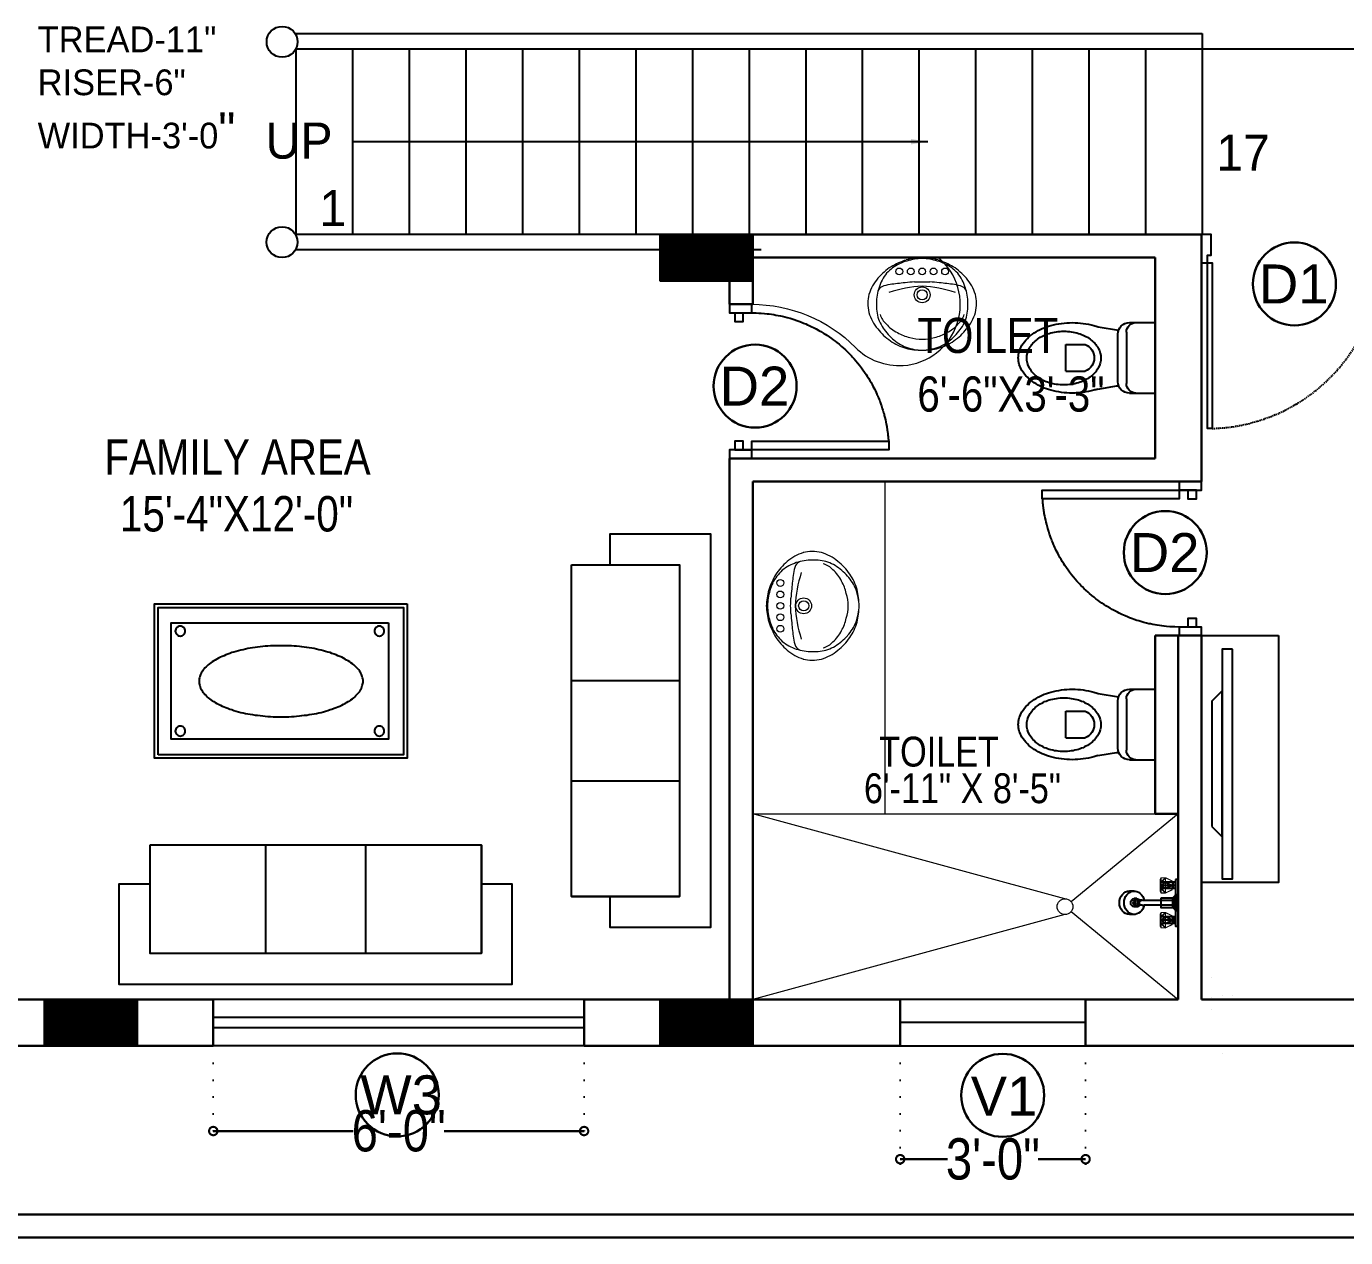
# Model space of a CAD drawing. Extents: x 187966 to 202201, y 659574 to 1343694.
# Drawn here: x 192505.3 to 192761.5, y 664930 to 665165.1 of the extents above; entities that cross this region are included whole.
import ezdxf
from ezdxf.lldxf.tags import DXFTag

# ---------------------------------------------------------------- set-up
doc = ezdxf.new("R2010")
doc.units = 0
doc.header["$MEASUREMENT"] = 0
doc.header["$PDMODE"] = 32
doc.linetypes.add('DOT2', pattern=[3.175, 0, -3.175])
for name, color, linetype in [('A-Door', 144, 'Continuous'), ('cup', 126, 'Continuous'), ('ELE', 7, 'Continuous'), ('FUR', 250, 'Continuous'), ('FURN', 250, 'Continuous'), ('FURNITURE', 250, 'Continuous')]:
    doc.layers.add(name, color=color, linetype=linetype)
for name, color, linetype, lineweight in [('A-Wall', 7, 'Continuous', 30), ('HATCH', 8, 'Continuous', 20), ('P-SANIT', 53, 'Continuous', 9), ('sill', 32, 'Continuous', 25), ('Text', 55, 'Continuous', 25), ('TILE', 252, 'Continuous', 0), ('WINDOW', 147, 'Continuous', 25)]:
    doc.layers.add(name, color=color, linetype=linetype, lineweight=lineweight)
doc.styles.add('AA_03.50', font='ARIALN.TTF', dxfattribs={"height": 8})
doc.styles.add('jag', font='arial.ttf')
doc.styles.get("Standard").update_dxf_attribs({"font": 'stylu.ttf', "height": 7})
tags = doc.linetypes.add('DASHED', pattern=[0.75, 0.5, -0.25]).pattern_tags.tags
tags[6:7] = [DXFTag(74, 4), DXFTag(75, 0), DXFTag(340, '0'), DXFTag(46, 1.0), DXFTag(50, 0.0), DXFTag(44, 0.0), DXFTag(45, 0.0)]
tags[4:5] = [DXFTag(74, 4), DXFTag(75, 0), DXFTag(340, '0'), DXFTag(46, 1.0), DXFTag(50, 0.0), DXFTag(44, 0.0), DXFTag(45, 0.0)]
doc.dimstyles.new('AA_03.50', dxfattribs={"dimtxt": 9, "dimasz": 3.25, "dimexe": 1.75, "dimexo": 3.375, "dimgap": 0.09, "dimtad": 0, "dimdec": 0, "dimzin": 3, "dimdsep": 46, "dimlunit": 4, "dimtxsty": 'AA_03.50', "dimblk": 'DOTSMALL', "dimcen": 0.09, "dimclre": 7, "dimadec": 0, "dimazin": 0, "dimtfac": 1, "dimtdec": 0, "dimtofl": 0, "dimtmove": 0, "dimatfit": 3, "dimfxl": 1, "dimtolj": 1, "dimtzin": 0, "dimlwd": -1, "dimarcsym": 0})

# ---------------------------------------------------------------- blocks, each defined once
blk = doc.blocks.new('3str')
at = {"layer": 'FUR'}
for points in [[(165747.79, 672804), (165747.79, 672810), (165728.35, 672810), (165728.35, 672733.6), (165747.79, 672733.6), (165747.79, 672739.6)], [(165755.31, 672804), (165734.35, 672804), (165734.35, 672739.6), (165755.31, 672739.6), (165755.31, 672804)], [(165755.31, 672781.52), (165734.35, 672781.52)], [(165755.31, 672762.08), (165734.35, 672762.08)], [(165755.31, 672739.6), (165734.35, 672739.6)]]:
    blk.add_lwpolyline(points, dxfattribs=at)
blk = doc.blocks.new('s')
for p, q in [((59167.8, 41466.4), (59167.8, 41456.4)), ((59235.8, 41456.4), (59167.8, 41456.4)), ((59167.8, 41456.4), (59184.8, 41441.4)), ((59235.8, 41456.4), (59218.8, 41441.4)), ((59235.8, 41466.4), (59235.8, 41456.4)), ((59218.8, 41441.4), (59184.8, 41441.4)), ((59191.8, 41441.4), (59191.8, 41320.6)), ((59211.8, 41441.4), (59211.8, 41320.6)), ((59184.3, 41288.4), (59184.3, 41277.4)), ((59190.8, 41309.8), (59190.8, 41301)), ((59212.8, 41309.8), (59212.8, 41301)), ((59219.3, 41288.4), (59219.3, 41277.4)), ((59151.8, 41277.4), (59151.8, 41257.2)), ((59251.8, 41277.4), (59251.8, 41257.2))]:
    blk.add_line(p, q)
for centre, start, end in [((59141.8, 41320.6), 349.3898, 0), ((59261.8, 41320.6), 180, 190.6102)]:
    blk.add_arc(centre, 50, start, end)
for centre, major_axis, ratio, start_param, end_param in [((59201.8, 41277.4), (50, 0), 0.866025, 1.772154, 7.652624), ((59201.8, 41288.4), (17.5, 0), 0.866025, 2.351309, 7.073469), ((59201.8, 41293.4), (14, 0), 0.866025, 2.474568, 6.95021), ((59201.8, 41309.8), (11, 0), 0.875834, 2.978972, 6.445806), ((59201.8, 41301), (11, 0), 0.875834, 3.141593, 6.283185), ((59201.8, 41257.2), (50, 0), 0.866025, 3.141593, 6.283185), ((59201.8, 41277.4), (17.5, 0), 0.866025, 3.141593, 6.283185)]:
    blk.add_ellipse(centre, major_axis=major_axis, ratio=ratio, start_param=start_param, end_param=end_param)
blk = doc.blocks.new('SHOWER MIXER-P')
for p, q in [((-15, -17), (-15, -12)), ((15, -17), (15, -12))]:
    blk.add_line(p, q)
for points in [[(-100, -12), (100, -12), (100, 0), (-100, 0)], [(-20, -75), (20, -75), (20, -17), (-20, -17)]]:
    blk.add_lwpolyline(points, close=True)
blk = doc.blocks.new('EREWRRWE')
at = {"layer": 'FURNITURE'}
for p, q in [((158119.89, 672801.88), (158119.89, 672799.09)), ((158121.15, 672801.46), (158119.89, 672801.46)), ((158119.89, 672799.93), (158120.52, 672801.24)), ((158120.52, 672801.88), (158120.52, 672799.09)), ((158120.52, 672801.24), (158121.15, 672799.93)), ((158121.15, 672801.88), (158121.15, 672799.09)), ((158126.65, 672801.88), (158126.65, 672799.09)), ((158126.65, 672801.46), (158127.91, 672801.46)), ((158127.28, 672801.24), (158126.65, 672799.93)), ((158127.28, 672801.88), (158127.28, 672799.09)), ((158127.91, 672799.93), (158127.28, 672801.24)), ((158127.91, 672801.88), (158127.91, 672799.09)), ((158119.89, 672799.09), (158119.04, 672799.93)), ((158120.52, 672799.09), (158119.89, 672799.93)), ((158121.15, 672799.93), (158120.52, 672799.09)), ((158121.15, 672799.09), (158122, 672799.93)), ((158126.65, 672799.09), (158125.8, 672799.93)), ((158126.65, 672799.93), (158127.28, 672799.09)), ((158127.28, 672799.09), (158127.91, 672799.93)), ((158127.91, 672799.09), (158128.76, 672799.93))]:
    blk.add_line(p, q, dxfattribs=at)
at = {"layer": 'FURNITURE', "const_width": 0.215}
for points in [[(158119.04, 672799.09), (158119.41, 672798.88), (158121.63, 672798.88), (158122, 672799.09), (158122, 672799.93), (158121.37, 672801.24), (158119.67, 672801.24), (158119.04, 672799.93)], [(158128.76, 672799.09), (158128.39, 672798.88), (158126.17, 672798.88), (158125.8, 672799.09), (158125.8, 672799.93), (158126.43, 672801.24), (158128.13, 672801.24), (158128.76, 672799.93)]]:
    blk.add_lwpolyline(points, close=True, dxfattribs=at)
for points in [[(158122, 672799.93), (158119.04, 672799.93)], [(158122, 672799.09), (158119.04, 672799.09)], [(158125.8, 672799.93), (158128.76, 672799.93)], [(158125.8, 672799.09), (158128.76, 672799.09)]]:
    blk.add_lwpolyline(points, dxfattribs=at)
at = {"layer": 'FURNITURE', "xscale": 0.0452994030559635, "yscale": 0.0452994030559635, "zscale": 0.0452994030559635}
blk.add_blockref('SHOWER MIXER-P', (158123.9, 672802.42), dxfattribs=at)
at = {"layer": 'FURNITURE', "extrusion": (0, 0, -1), "xscale": 0.0452994030559635, "yscale": 0.0452994030559635, "zscale": -0.0452994030559635}
blk.add_blockref('s', (-160805.7, 670924.02), dxfattribs=at)
blk = doc.blocks.new('_DotSmall')
at = {"color": 0, "linetype": 'ByBlock', "const_width": 0.5}
blk.add_lwpolyline([(-0.0625, 0, 1), (0.0625, 0, 1)], format="xyb", close=True, dxfattribs=at)
blk = doc.blocks.new('qwewerer')
at = {"layer": 'ELE', "color": 30}
for p, q in [((5777.8647, -153.8252), (5777.8647, -153.9319)), ((5778.0138, -153.8252), (5778.0138, -153.9319)), ((5778.0724, -154.1163), (5777.8062, -154.1163)), ((5777.7423, -154.1802), (5777.7423, -154.3243)), ((5777.7955, -154.1632), (5778.083, -154.1632)), ((5778.1363, -154.1802), (5778.1363, -154.3243)), ((5778.1363, -154.3243), (5777.7423, -154.3243))]:
    blk.add_line(p, q, dxfattribs=at)
for points in [[(5777.9393, -153.5586, 0.142494), (5777.8688, -153.5791, 0.10717), (5777.8, -153.6472, 0.078641), (5777.7582, -153.7405, 0.066012), (5777.7423, -153.8609, 0.066012), (5777.7582, -153.9814, 0.019964), (5777.766, -154.0063, 0.10717)], [(5778.1136, -154.0031, 0.017373), (5778.1203, -153.9814, 0.066012), (5778.1363, -153.8609, 0.066012), (5778.1203, -153.7405, 0.078641), (5778.0786, -153.6472, 0.10717), (5778.0098, -153.5791, 0.142494), (5777.9393, -153.5586, 0.142494)]]:
    blk.add_lwpolyline(points, format="xyb", dxfattribs=at)
blk.add_lwpolyline([(5777.9404, -153.6057, 0.130744), (5777.8857, -153.6203, 0.106529), (5777.8342, -153.6665, 0.083979), (5777.8023, -153.7312, 0.07291), (5777.7903, -153.8133, 0.07291), (5777.8023, -153.8954, 0.083979), (5777.8342, -153.9601, 0.106529), (5777.8857, -154.0063, 0.130744), (5777.9404, -154.0209, 0.130744), (5777.9952, -154.0063, 0.106529), (5778.0466, -153.9601, 0.083979), (5778.0785, -153.8954, 0.07291), (5778.0906, -153.8133, 0.07291), (5778.0785, -153.7312, 0.083979), (5778.0466, -153.6665, 0.106529), (5777.9952, -153.6203, 0.130744)], format="xyb", close=True, dxfattribs=at)
for points in [[(5778.0138, -153.8252), (5777.8647, -153.8252)], [(5777.766, -154.0063), (5777.7846, -154.1201)], [(5778.1136, -154.0031), (5778.0941, -154.1201)]]:
    blk.add_lwpolyline(points, dxfattribs=at)
for centre, radius, start, end in [((5777.9393, -153.9044), 0.0794, 200.22558, 339.77442), ((5777.8062, -154.1802), 0.0639, 90, 180), ((5778.0724, -154.1802), 0.0639, 0, 90), ((5777.7955, -154.2165), 0.0532, 90, 180), ((5778.083, -154.2165), 0.0532, 0, 90)]:
    blk.add_arc(centre, radius, start, end, dxfattribs=at)
at = {"layer": 'TILE', "linetype": 'Continuous', "lineweight": 5}
for p, q in [((5777.8787, -153.9551), (5777.8787, -153.9559)), ((5778.0984, -154.0945), (5778.0984, -154.1148))]:
    blk.add_line(p, q, dxfattribs=at)
blk = doc.blocks.new('eeee')
at = {"layer": 'A-Door'}
for points in [[(165919.2, 672860.67), (165924.71, 672860.67), (165924.71, 672859.48), (165923.23, 672859.48), (165923.23, 672858.78), (165919.2, 672858.78), (165919.2, 672860.67)], [(165924.71, 672859.48), (165924.71, 672858.61), (165956.88, 672858.61), (165956.88, 672859.48), (165924.71, 672859.48)], [(165956.76, 672856.72), (165956.76, 672856.68), (165956.72, 672856.48)], [(165956.8, 672857.09), (165956.76, 672856.85)], [(165956.8, 672857.83), (165956.8, 672857.59)], [(165956.8, 672857.46), (165956.8, 672857.22)], [(165956.88, 672858.61), (165956.84, 672858.33)], [(165956.84, 672858.2), (165956.84, 672858)], [(165956.43, 672854.13), (165956.39, 672853.89)], [(165956.51, 672854.5), (165956.47, 672854.26)], [(165956.55, 672854.87), (165956.55, 672854.79), (165956.51, 672854.63)], [(165956.64, 672855.61), (165956.6, 672855.37)], [(165956.6, 672855.24), (165956.6, 672855)], [(165956.68, 672855.98), (165956.68, 672855.74)], [(165956.72, 672856.35), (165956.72, 672856.11)], [(165955.94, 672851.55), (165955.86, 672851.3)], [(165956.02, 672851.91), (165955.98, 672851.67)], [(165956.06, 672852.28), (165956.02, 672852.04)], [(165956.18, 672852.65), (165956.1, 672852.41)], [(165956.27, 672853.02), (165956.23, 672852.86), (165956.18, 672852.78)], [(165956.31, 672853.39), (165956.27, 672853.15)], [(165956.39, 672853.76), (165956.35, 672853.52)], [(165955.24, 672849.04), (165955.12, 672848.83)], [(165955.32, 672849.41), (165955.24, 672849.16), (165955.24, 672849.12)], [(165955.44, 672849.78), (165955.36, 672849.53)], [(165955.53, 672850.11), (165955.44, 672849.86)], [(165955.65, 672850.48), (165955.57, 672850.23)], [(165955.77, 672850.81), (165955.65, 672850.6)], [(165955.86, 672851.18), (165955.77, 672851.01), (165955.77, 672850.93)], [(165954.29, 672846.61), (165954.17, 672846.37)], [(165954.46, 672846.9), (165954.34, 672846.7)], [(165954.58, 672847.27), (165954.5, 672847.02)], [(165954.71, 672847.64), (165954.62, 672847.39)], [(165954.83, 672847.97), (165954.75, 672847.76)], [(165954.95, 672848.34), (165954.87, 672848.09)], [(165955.08, 672848.71), (165955.03, 672848.46)], [(165953.02, 672843.86), (165953.02, 672843.86), (165952.9, 672843.65)], [(165953.23, 672844.19), (165953.1, 672843.98)], [(165953.35, 672844.52), (165953.23, 672844.31)], [(165953.55, 672844.89), (165953.43, 672844.64)], [(165953.68, 672845.22), (165953.6, 672845.01)], [(165953.84, 672845.55), (165953.76, 672845.34)], [(165954.01, 672845.87), (165953.92, 672845.63)], [(165954.17, 672846.24), (165954.05, 672846)], [(165951.54, 672841.27), (165951.38, 672841.07)], [(165951.75, 672841.6), (165951.58, 672841.39)], [(165951.91, 672841.93), (165951.79, 672841.72)], [(165952.12, 672842.26), (165952.08, 672842.18), (165951.99, 672842.01)], [(165952.28, 672842.59), (165952.16, 672842.34)], [(165952.49, 672842.91), (165952.36, 672842.67)], [(165952.69, 672843.2), (165952.57, 672843)], [(165952.86, 672843.53), (165952.73, 672843.33)], [(165949.77, 672838.85), (165949.61, 672838.64)], [(165950.02, 672839.13), (165949.94, 672838.97), (165949.86, 672838.93)], [(165950.27, 672839.42), (165950.1, 672839.22)], [(165950.47, 672839.71), (165950.31, 672839.5)], [(165950.68, 672840.04), (165950.55, 672839.83)], [(165950.88, 672840.37), (165950.76, 672840.16)], [(165951.09, 672840.65), (165951.05, 672840.53), (165950.97, 672840.45)], [(165951.34, 672840.98), (165951.17, 672840.78)], [(165947.6, 672836.3), (165947.39, 672836.09)], [(165947.84, 672836.55), (165947.68, 672836.38)], [(165948.09, 672836.83), (165947.92, 672836.67)], [(165948.38, 672837.12), (165948.17, 672836.91)], [(165948.58, 672837.41), (165948.46, 672837.2)], [(165948.83, 672837.7), (165948.66, 672837.49)], [(165949.08, 672837.94), (165948.91, 672837.78)], [(165949.32, 672838.23), (165949.16, 672838.07)], [(165949.53, 672838.56), (165949.4, 672838.35)], [(165944.88, 672833.71), (165944.68, 672833.55)], [(165945.13, 672833.96), (165944.97, 672833.79)], [(165945.42, 672834.24), (165945.25, 672834.04)], [(165945.71, 672834.45), (165945.5, 672834.28)], [(165945.99, 672834.7), (165945.83, 672834.53)], [(165946.24, 672834.98), (165946.08, 672834.78)], [(165946.53, 672835.23), (165946.36, 672835.07)], [(165946.77, 672835.52), (165946.61, 672835.31)], [(165947.06, 672835.72), (165946.9, 672835.6)], [(165947.31, 672836.01), (165947.14, 672835.81)], [(165941.23, 672831.08), (165941.02, 672830.96)], [(165941.55, 672831.28), (165941.47, 672831.2), (165941.35, 672831.16)], [(165941.88, 672831.49), (165941.68, 672831.33)], [(165942.17, 672831.7), (165941.97, 672831.57)], [(165942.46, 672831.9), (165942.25, 672831.78)], [(165942.79, 672832.11), (165942.58, 672831.98)], [(165943.08, 672832.31), (165943.03, 672832.27), (165942.87, 672832.19)], [(165943.4, 672832.56), (165943.2, 672832.44)], [(165943.69, 672832.76), (165943.49, 672832.64)], [(165943.98, 672833.01), (165943.81, 672832.85)], [(165944.27, 672833.26), (165944.1, 672833.09)], [(165944.55, 672833.5), (165944.55, 672833.46), (165944.39, 672833.34)], [(165936.25, 672828.45), (165936.05, 672828.37)], [(165936.62, 672828.61), (165936.38, 672828.53)], [(165936.95, 672828.78), (165936.75, 672828.65)], [(165937.28, 672828.94), (165937.03, 672828.86)], [(165937.61, 672829.07), (165937.4, 672828.98)], [(165937.98, 672829.27), (165937.73, 672829.15)], [(165938.31, 672829.39), (165938.1, 672829.31), (165938.1, 672829.27)], [(165938.64, 672829.6), (165938.43, 672829.48)], [(165938.97, 672829.76), (165938.76, 672829.64)], [(165939.29, 672829.93), (165939.05, 672829.81)], [(165939.62, 672830.09), (165939.42, 672830.01)], [(165939.95, 672830.3), (165939.79, 672830.22), (165939.75, 672830.18)], [(165940.28, 672830.5), (165940.08, 672830.34)], [(165940.61, 672830.67), (165940.4, 672830.55)], [(165940.94, 672830.87), (165940.69, 672830.75)], [(165919.2, 672824.71), (165924.71, 672824.71), (165924.71, 672825.86), (165923.23, 672825.86), (165923.23, 672826.52), (165919.2, 672826.52), (165919.2, 672824.71)], [(165923.51, 672825.86), (165923.23, 672825.86)], [(165923.88, 672825.86), (165923.64, 672825.86)], [(165924.25, 672825.9), (165924.01, 672825.86)], [(165924.62, 672825.9), (165924.38, 672825.9)], [(165924.99, 672825.9), (165924.75, 672825.9)], [(165925.36, 672825.9), (165925.16, 672825.9), (165925.12, 672825.9)], [(165925.73, 672825.94), (165925.53, 672825.9)], [(165926.14, 672825.98), (165925.86, 672825.98)], [(165926.47, 672825.98), (165926.27, 672825.98)], [(165926.88, 672826.02), (165926.6, 672826.02)], [(165927.21, 672826.11), (165927.09, 672826.07), (165927.01, 672826.07)], [(165927.62, 672826.15), (165927.38, 672826.11)], [(165927.99, 672826.19), (165927.75, 672826.15)], [(165928.36, 672826.23), (165928.12, 672826.19)], [(165928.73, 672826.31), (165928.49, 672826.27)], [(165929.1, 672826.35), (165928.98, 672826.31), (165928.86, 672826.31)], [(165929.43, 672826.44), (165929.23, 672826.39)], [(165929.84, 672826.52), (165929.6, 672826.44)], [(165930.17, 672826.6), (165929.97, 672826.52)], [(165930.58, 672826.64), (165930.29, 672826.64)], [(165930.91, 672826.72), (165930.87, 672826.72), (165930.71, 672826.68)], [(165931.28, 672826.85), (165931.03, 672826.76)], [(165931.65, 672826.93), (165931.4, 672826.85)], [(165932.02, 672827.01), (165931.77, 672826.93)], [(165932.39, 672827.13), (165932.14, 672827.05)], [(165932.72, 672827.22), (165932.51, 672827.13)], [(165933.09, 672827.34), (165932.84, 672827.26)], [(165933.46, 672827.46), (165933.21, 672827.38)], [(165933.79, 672827.59), (165933.58, 672827.46)], [(165934.16, 672827.67), (165933.91, 672827.59)], [(165934.53, 672827.79), (165934.28, 672827.71)], [(165934.86, 672827.91), (165934.61, 672827.83)], [(165935.23, 672828.08), (165934.98, 672828)], [(165935.55, 672828.2), (165935.35, 672828.12)], [(165935.92, 672828.33), (165935.68, 672828.24)]]:
    blk.add_lwpolyline(points, dxfattribs=at)
blk = doc.blocks.new('OVALIN PLANTA Nº 2')
at = {"layer": 'P-SANIT'}
for centre, radius in [((-0.1016, -0.162), 0.015), ((-0.0508, -0.162), 0.015), ((0, -0.162), 0.015), ((0.0508, -0.162), 0.015), ((0.1016, -0.162), 0.015), ((0, -0.266), 0.035), ((0, -0.266), 0.0225)]:
    blk.add_circle(centre, radius, dxfattribs=at)
for centre, radius, start, end in [((0.0162, -0.3992), 0.3006, 106.82136, 120.90576), ((0.0169, -0.399), 0.2954, 99.99249, 113.51566), ((0.0034, -0.345), 0.2451, 90.79856, 107.62797), ((0.0087, -0.4019), 0.297, 91.66901, 98.33099), ((-0.0034, -0.345), 0.2451, 72.37203, 89.20144), ((-0.0087, -0.4019), 0.297, 81.66901, 88.33099), ((-0.0169, -0.399), 0.2954, 66.48434, 80.00751), ((-0.0162, -0.3992), 0.3006, 59.09424, 73.17864), ((0.0314, -0.3937), 0.3041, 123.91032, 138.58333), ((0.0027, -0.2979), 0.2049, 141.57689, 161.59246), ((-0.0092, -0.3099), 0.2037, 116.78621, 136.84896), ((0.0092, -0.3099), 0.2037, 43.15104, 63.21379), ((-0.0314, -0.3937), 0.3041, 41.41667, 56.08968), ((-0.0027, -0.2979), 0.2049, 18.40754, 38.42311), ((-0.0417, -0.3252), 0.2039, 139.41518, 162.642), ((0.0391, -0.3064), 0.2422, 162.40698, 179.18968), ((-0.1674, -0.2578), 0.03, 111.78389, 166.75636), ((-0.1217, -0.3722), 0.1532, 97.96384, 111.78389), ((0.0328, -0.8211), 0.594, 93.16975, 107.6655), ((0.0716, -1.7537), 1.5482, 95.46522, 97.96384), ((-0.0021, -0.8268), 0.6186, 92.97155, 96.84379), ((-0.0269, 0.1154), 0.3245, 268.70432, 274.74806), ((0.0269, 0.1154), 0.3245, 265.25194, 271.29568), ((-0.0328, -0.8211), 0.594, 72.3345, 86.83025), ((0.0021, -0.8268), 0.6186, 83.15621, 87.02845), ((-0.0716, -1.7537), 1.5482, 82.03616, 84.53478), ((0.1217, -0.3722), 0.1532, 68.21611, 82.03616), ((0.1674, -0.2578), 0.03, 13.24364, 68.21611), ((-0.0391, -0.3064), 0.2422, 0.81032, 17.59302), ((0.0417, -0.3252), 0.2039, 17.358, 40.58482), ((-0.1344, -0.2962), 0.1068, 162.642, 183.65764), ((0.1344, -0.2962), 0.1068, 356.34236, 17.358), ((-0.1066, -0.3091), 0.1345, 177.39246, 195.33008), ((-0.0596, -0.2962), 0.1833, 195.33008, 221.21754), ((-0.0279, -0.3153), 0.1755, 175.96974, 187.61644), ((-0.0259, -0.3151), 0.1776, 187.61644, 210.80245), ((0.0259, -0.3151), 0.1776, 329.19755, 352.38356), ((0.0596, -0.2962), 0.1833, 318.78246, 344.66992), ((0.0279, -0.3153), 0.1755, 352.38356, 4.03026), ((0.1066, -0.3091), 0.1345, 344.66992, 2.60754), ((-0.0995, -0.3288), 0.0902, 195.55503, 227.71006), ((0.0739, -0.241), 0.3015, 213.18601, 226.81399), ((-0.031, -0.2788), 0.1741, 222.09057, 243.05501), ((0.031, -0.2788), 0.1741, 296.94499, 317.90943), ((-0.0739, -0.241), 0.3015, 313.18601, 326.81399), ((0.0995, -0.3288), 0.0902, 312.28994, 344.44497), ((0.0069, -0.2583), 0.2587, 217.83055, 235.19788), ((0.0049, -0.306), 0.2069, 228.423, 248.43827), ((-0.01, -0.258), 0.2024, 240.40393, 257.02478), ((-0.0057, -0.3022), 0.1609, 252.00481, 272.03005), ((0.0057, -0.3022), 0.1609, 267.96995, 287.99519), ((0.01, -0.258), 0.2024, 282.97522, 299.59607), ((-0.0049, -0.306), 0.2069, 291.56173, 311.577), ((-0.0069, -0.2583), 0.2587, 304.80212, 322.16945), ((-0.0155, -0.2956), 0.2153, 234.44099, 254.56654), ((0, -0.2078), 0.3042, 256.14894, 270.00515), ((0.0028, -0.3035), 0.2085, 249.21893, 269.2227), ((-0.0028, -0.3035), 0.2085, 270.7773, 290.78107), ((0, -0.2078), 0.3042, 269.99485, 283.85106), ((0.0155, -0.2956), 0.2153, 285.43346, 305.55901)]:
    blk.add_arc(centre, radius, start, end, dxfattribs=at)
blk = doc.blocks.new('EGVSVS')
at = {"layer": 'A-Wall'}
h = blk.add_hatch(dxfattribs=at)
h.set_pattern_fill('ANSI31', color=256, style=0)
h.set_pattern_definition([(45, (0, 0), (-0.088388347648, 0.088388347648), [])])
h.paths.add_polyline_path([(188258.49, 672097.51), (188258.49, 672106.51), (188240.49, 672106.51), (188240.49, 672097.51)])
blk.add_lwpolyline([(188240.49, 672106.51), (188258.49, 672106.51), (188258.49, 672097.51), (188240.49, 672097.51)], close=True, dxfattribs=at)
blk = doc.blocks.new('*D154')
at = {"layer": 'A-Wall', "color": 7, "linetype": 'DOT2', "lineweight": -2, "transparency": 16777216}
for p, q in [((192675.01, 664963.88), (192675.01, 664943.49)), ((192711.01, 664963.88), (192711.01, 664943.49))]:
    blk.add_line(p, q, dxfattribs=at)
at = {"layer": 'A-Wall', "color": 0, "transparency": 16777216}
for p, q in [((192675.01, 664945.24), (192684.19, 664945.24)), ((192711.01, 664945.24), (192701.83, 664945.24))]:
    blk.add_line(p, q, dxfattribs=at)
at = {"layer": 'DEFPOINTS', "color": 0, "transparency": 16777216}
for p in [(192675.01, 664967.25), (192711.01, 664967.25), (192711.01, 664945.24)]:
    blk.add_point(p, dxfattribs=at)
at = {"layer": 'A-Wall', "color": 0, "transparency": 16777216, "xscale": 3.25, "yscale": 3.25, "zscale": 3.25, "rotation": 180}
blk.add_blockref('_DotSmall', (192675.01, 664945.24), dxfattribs=at)
at = {"layer": 'A-Wall', "color": 0, "transparency": 16777216, "xscale": 3.25, "yscale": 3.25, "zscale": 3.25}
blk.add_blockref('_DotSmall', (192711.01, 664945.24), dxfattribs=at)
at = {"layer": 'A-Wall', "color": 0, "transparency": 16777216, "insert": (192693.01, 664945.24), "char_height": 8, "attachment_point": 5, "style": 'AA_03.50'}
blk.add_mtext('\\A1;3\'-0"', dxfattribs=at)
blk = doc.blocks.new('*D193')
at = {"layer": 'A-Wall', "color": 7, "linetype": 'DOT2', "lineweight": -2, "transparency": 16777216}
for p, q in [((192541.63, 664963.88), (192541.63, 664948.95)), ((192613.63, 664963.88), (192613.63, 664948.95))]:
    blk.add_line(p, q, dxfattribs=at)
at = {"layer": 'A-Wall', "color": 0, "transparency": 16777216}
for p, q in [((192541.63, 664950.7), (192568.8, 664950.7)), ((192613.63, 664950.7), (192586.47, 664950.7))]:
    blk.add_line(p, q, dxfattribs=at)
at = {"layer": 'DEFPOINTS', "color": 0, "transparency": 16777216}
for p in [(192541.63, 664967.25), (192613.63, 664967.25), (192613.63, 664950.7)]:
    blk.add_point(p, dxfattribs=at)
at = {"layer": 'A-Wall', "color": 0, "transparency": 16777216, "xscale": 3.25, "yscale": 3.25, "zscale": 3.25, "rotation": 180}
blk.add_blockref('_DotSmall', (192541.63, 664950.7), dxfattribs=at)
at = {"layer": 'A-Wall', "color": 0, "transparency": 16777216, "xscale": 3.25, "yscale": 3.25, "zscale": 3.25}
blk.add_blockref('_DotSmall', (192613.63, 664950.7), dxfattribs=at)
at = {"layer": 'A-Wall', "color": 0, "transparency": 16777216, "insert": (192577.63, 664950.7), "char_height": 8, "attachment_point": 5, "style": 'AA_03.50'}
blk.add_mtext('\\A1;6\'-0"', dxfattribs=at)

msp = doc.modelspace()

# ---------------------------------------------------------------- linework, layer by layer
at = {"layer": 'A-Door'}
for points in [[(192641.88, 665111.15), (192641.88, 665109.49), (192646.2, 665109.49), (192646.2, 665111.15), (192641.88, 665111.15), (192641.88, 665109.49), (192642.88, 665109.49), (192642.88, 665107.83), (192644.54, 665107.83), (192644.54, 665109.49), (192646.2, 665109.49), (192647.07, 665109.48), (192647.55, 665109.46), (192648.03, 665109.43), (192648.67, 665109.38), (192649.15, 665109.33), (192649.6, 665109.27), (192650.03, 665109.21), (192650.46, 665109.15), (192650.89, 665109.07), (192651.32, 665108.99), (192651.79, 665108.9), (192652.08, 665108.83), (192652.59, 665108.71), (192653.09, 665108.58), (192653.64, 665108.43), (192654.02, 665108.31), (192654.41, 665108.19), (192654.94, 665108.01), (192655.3, 665107.89), (192655.86, 665107.67), (192656.26, 665107.51), (192656.68, 665107.34), (192657.01, 665107.19), (192657.36, 665107.04), (192657.84, 665106.81), (192658.21, 665106.62), (192658.71, 665106.37), (192659.22, 665106.09), (192659.62, 665105.85), (192660.21, 665105.5), (192660.46, 665105.34), (192660.79, 665105.13), (192661.24, 665104.83), (192661.66, 665104.54), (192662.01, 665104.28), (192662.38, 665104), (192662.74, 665103.72), (192663.15, 665103.39), (192663.62, 665102.99), (192663.91, 665102.73), (192664.36, 665102.32), (192664.63, 665102.06), (192665, 665101.71), (192665.3, 665101.4), (192665.53, 665101.16), (192665.76, 665100.91), (192666.07, 665100.57), (192666.41, 665100.18), (192666.73, 665099.79), (192667.09, 665099.34), (192667.49, 665098.83), (192667.78, 665098.43), (192668.09, 665097.99), (192668.39, 665097.54), (192668.6, 665097.23), (192668.87, 665096.8), (192669.12, 665096.37), (192669.35, 665095.97), (192669.55, 665095.61), (192669.72, 665095.29), (192669.91, 665094.93), (192670.06, 665094.62), (192670.21, 665094.33), (192670.33, 665094.05), (192670.48, 665093.73), (192670.59, 665093.49), (192670.69, 665093.24), (192670.8, 665092.97), (192670.92, 665092.67), (192671.03, 665092.41), (192671.12, 665092.15), (192671.26, 665091.76), (192671.26, 665091.76), (192671.38, 665091.44), (192671.46, 665091.2), (192671.53, 665090.95), (192671.53, 665090.95), (192671.65, 665090.58), (192671.72, 665090.34), (192671.72, 665090.34), (192671.8, 665090.07), (192671.8, 665090.07), (192671.87, 665089.83), (192671.87, 665089.83), (192671.93, 665089.57), (192671.93, 665089.57), (192672.03, 665089.17), (192672.03, 665089.17), (192672.13, 665088.76), (192672.13, 665088.76), (192672.22, 665088.32), (192672.31, 665087.88), (192672.34, 665087.74), (192672.36, 665087.63), (192672.39, 665087.44), (192672.41, 665087.31), (192672.45, 665087.12), (192672.46, 665087.03), (192672.48, 665086.88), (192672.5, 665086.79), (192672.51, 665086.69), (192672.53, 665086.56), (192672.54, 665086.45), (192672.56, 665086.37), (192672.57, 665086.27), (192672.58, 665086.18), (192672.59, 665086.08), (192672.61, 665085.96), (192672.62, 665085.85), (192672.64, 665085.66), (192672.65, 665085.51), (192672.67, 665085.38), (192672.68, 665085.23), (192672.69, 665085.15), (192672.7, 665085.04), (192672.71, 665084.91), (192672.71, 665084.79), (192672.71, 665084.7), (192672.78, 665084.57), (192672.78, 665082.91), (192641.88, 665082.91), (192641.88, 665081.25), (192646.2, 665081.25), (192646.2, 665082.91), (192644.54, 665082.91), (192644.54, 665084.57), (192642.88, 665084.57), (192642.88, 665082.91), (192646.2, 665082.91), (192646.2, 665084.57), (192672.78, 665084.57)], [(192733.51, 665046.85), (192733.51, 665048.51), (192729.19, 665048.51), (192729.19, 665046.85), (192733.51, 665046.85), (192733.51, 665048.51), (192732.52, 665048.51), (192732.52, 665050.17), (192730.85, 665050.17), (192730.85, 665048.51), (192729.19, 665048.51), (192728.32, 665048.53), (192727.84, 665048.55), (192727.36, 665048.57), (192726.72, 665048.63), (192726.25, 665048.67), (192725.8, 665048.73), (192725.37, 665048.79), (192724.94, 665048.85), (192724.5, 665048.93), (192724.08, 665049.01), (192723.61, 665049.11), (192723.31, 665049.17), (192722.81, 665049.29), (192722.31, 665049.42), (192721.76, 665049.57), (192721.37, 665049.69), (192720.99, 665049.81), (192720.46, 665049.99), (192720.1, 665050.12), (192719.53, 665050.33), (192719.14, 665050.49), (192718.72, 665050.66), (192718.38, 665050.81), (192718.03, 665050.97), (192717.56, 665051.19), (192717.19, 665051.38), (192716.69, 665051.64), (192716.18, 665051.92), (192715.77, 665052.15), (192715.19, 665052.5), (192714.93, 665052.66), (192714.61, 665052.87), (192714.15, 665053.18), (192713.74, 665053.47), (192713.39, 665053.72), (192713.02, 665054), (192712.65, 665054.29), (192712.24, 665054.62), (192711.78, 665055.01), (192711.48, 665055.27), (192711.03, 665055.68), (192710.76, 665055.94), (192710.4, 665056.3), (192710.1, 665056.6), (192709.87, 665056.84), (192709.63, 665057.09), (192709.33, 665057.43), (192708.99, 665057.83), (192708.66, 665058.21), (192708.3, 665058.66), (192707.91, 665059.17), (192707.61, 665059.57), (192707.3, 665060.01), (192707, 665060.46), (192706.8, 665060.78), (192706.53, 665061.2), (192706.27, 665061.63), (192706.04, 665062.03), (192705.84, 665062.4), (192705.67, 665062.71), (192705.49, 665063.07), (192705.33, 665063.39), (192705.19, 665063.68), (192705.06, 665063.95), (192704.92, 665064.27), (192704.81, 665064.51), (192704.7, 665064.76), (192704.59, 665065.03), (192704.47, 665065.33), (192704.37, 665065.59), (192704.27, 665065.85), (192704.13, 665066.24), (192704.13, 665066.24), (192704.02, 665066.56), (192703.94, 665066.8), (192703.86, 665067.05), (192703.86, 665067.05), (192703.74, 665067.42), (192703.67, 665067.66), (192703.67, 665067.66), (192703.6, 665067.93), (192703.6, 665067.93), (192703.53, 665068.18), (192703.53, 665068.18), (192703.46, 665068.44), (192703.46, 665068.44), (192703.36, 665068.84), (192703.36, 665068.84), (192703.27, 665069.24), (192703.27, 665069.24), (192703.17, 665069.68), (192703.08, 665070.12), (192703.06, 665070.27), (192703.04, 665070.38), (192703, 665070.56), (192702.98, 665070.69), (192702.95, 665070.88), (192702.93, 665070.98), (192702.91, 665071.13), (192702.9, 665071.21), (192702.88, 665071.31), (192702.87, 665071.44), (192702.85, 665071.56), (192702.84, 665071.63), (192702.83, 665071.73), (192702.82, 665071.82), (192702.8, 665071.93), (192702.79, 665072.04), (192702.78, 665072.16), (192702.76, 665072.34), (192702.74, 665072.49), (192702.73, 665072.62), (192702.72, 665072.78), (192702.71, 665072.86), (192702.7, 665072.97), (192702.69, 665073.1), (192702.68, 665073.21), (192702.68, 665073.31), (192702.61, 665073.43), (192702.61, 665075.09), (192733.51, 665075.09), (192733.51, 665076.75), (192729.19, 665076.75), (192729.19, 665075.09), (192730.85, 665075.09), (192730.85, 665073.43), (192732.52, 665073.43), (192732.52, 665075.09), (192729.19, 665075.09), (192729.19, 665073.43), (192702.61, 665073.43)]]:
    msp.add_lwpolyline(points, dxfattribs=at)
at = {"layer": 'A-Wall'}
for p, q in [((192641.88, 665124.71), (192733.51, 665124.71)), ((192641.88, 665111.15), (192641.88, 665124.71)), ((192733.51, 665076.75), (192733.51, 665124.71)), ((192724.51, 665120.25), (192646.38, 665120.25)), ((192646.38, 665120.25), (192646.38, 665111.15)), ((192724.51, 665081.25), (192724.51, 665120.25)), ((192641.88, 665111.15), (192646.38, 665111.15)), ((192641.88, 665081.25), (192724.51, 665081.25)), ((192641.88, 664976.25), (192641.88, 665081.25)), ((192733.51, 665076.75), (192646.38, 665076.75)), ((192646.38, 665076.75), (192646.38, 664976.25)), ((192646.38, 665076.75), (192670.38, 665076.75)), ((192729.01, 665046.85), (192724.51, 665046.85)), ((192724.51, 665046.85), (192724.51, 665012.25)), ((192729.01, 664976.25), (192729.01, 665046.85)), ((192733.51, 665046.85), (192729.01, 665046.85)), ((192724.51, 665012.25), (192729.01, 665012.25)), ((192499.92, 664976.25), (192508.84, 664976.25)), ((192541.63, 664967.25), (192541.63, 664976.25)), ((192613.63, 664967.25), (192613.63, 664976.25)), ((192646.38, 664976.25), (192675.01, 664976.25)), ((192675.01, 664976.25), (192675.01, 664967.25)), ((192711.01, 664976.25), (192711.01, 664967.25)), ((192499.92, 664967.25), (192508.84, 664967.25))]:
    msp.add_line(p, q, dxfattribs=at)
for points in [[(192733.51, 664976.25), (192733.51, 665046.85)], [(192733.51, 664988.67), (192733.51, 664988.67)], [(192508.84, 664967.25), (192508.84, 664976.25)], [(192508.84, 664976.25), (192541.63, 664976.25)], [(192613.63, 664976.25), (192648.01, 664976.25)], [(192711.01, 664976.25), (192729.01, 664976.25)], [(192733.51, 664976.25), (192770.99, 664976.25)], [(192508.84, 664967.25), (192541.63, 664967.25)], [(192613.63, 664967.25), (192675.01, 664967.25)], [(192711.01, 664967.25), (192770.99, 664967.25)], [(192409.96, 664934.5), (192986.7, 664934.5)], [(192401.01, 664930.02), (192991.18, 664930.02)], [(192657.12, 664930.02), (192655.88, 664930.02)], [(192655.88, 664930.02), (192655.88, 664930.02)]]:
    msp.add_lwpolyline(points, dxfattribs=at)
at = {"layer": 'cup'}
for p, q in [((192557.52, 665163.71), (192733.66, 665163.71)), ((192733.66, 665163.71), (192733.66, 665160.71)), ((192557.66, 665160.71), (192739.7, 665160.71)), ((192557.66, 665160.71), (192557.66, 665124.71)), ((192568.66, 665160.71), (192568.66, 665124.71)), ((192579.66, 665160.71), (192579.66, 665124.71)), ((192590.66, 665160.71), (192590.66, 665124.71)), ((192601.66, 665160.71), (192601.66, 665124.71)), ((192612.66, 665160.71), (192612.66, 665124.71)), ((192623.66, 665160.71), (192623.66, 665124.71)), ((192634.66, 665160.71), (192634.66, 665124.71)), ((192645.66, 665160.71), (192645.66, 665124.71)), ((192656.66, 665160.71), (192656.66, 665124.71)), ((192667.66, 665160.71), (192667.66, 665124.71)), ((192678.66, 665160.71), (192678.66, 665124.71)), ((192689.66, 665160.71), (192689.66, 665124.71)), ((192700.66, 665160.71), (192700.66, 665124.71)), ((192711.66, 665160.71), (192711.66, 665124.71)), ((192722.66, 665160.71), (192722.66, 665124.71)), ((192733.66, 665160.71), (192733.66, 665124.71)), ((192733.7, 665160.71), (192769.51, 665160.71)), ((192648.01, 665124.71), (192557.59, 665124.71)), ((192648.01, 665121.71), (192557.59, 665121.71))]:
    msp.add_line(p, q, dxfattribs=at)
for centre in [(192555, 665162.09), (192554.99, 665123.21)]:
    msp.add_circle(centre, 3, dxfattribs=at)
at = {"layer": 'ELE', "linetype": 'ByBlock', "lineweight": 30}
for centre in [(192751.56, 665115.1), (192646.84, 665095.28), (192726.49, 665062.97), (192577.34, 664957.72), (192694.91, 664957.63)]:
    msp.add_circle(centre, 8.06, dxfattribs=at)
at = {"layer": 'FURN'}
for points in [[(192579.26, 665053), (192579.26, 665023.04), (192530.24, 665023.04), (192530.24, 665053), (192579.26, 665053)], [(192530.94, 665023.74), (192530.94, 665052.3), (192578.57, 665052.3), (192578.57, 665023.74), (192530.94, 665023.74)], [(192575.65, 665049.3), (192575.65, 665026.74), (192533.48, 665026.74), (192533.48, 665049.3), (192575.65, 665049.3)], [(192535.25, 665048.68), (192535.04, 665048.68), (192534.84, 665048.6), (192534.72, 665048.52), (192534.55, 665048.4), (192534.43, 665048.27), (192534.35, 665048.11), (192534.3, 665047.9), (192534.26, 665047.74), (192534.3, 665047.53), (192534.35, 665047.37), (192534.43, 665047.21), (192534.55, 665047.04), (192534.72, 665046.92), (192534.84, 665046.84), (192535.04, 665046.79), (192535.25, 665046.75), (192535.41, 665046.79), (192535.62, 665046.84), (192535.78, 665046.92), (192535.91, 665047.04), (192536.03, 665047.21), (192536.11, 665047.37), (192536.2, 665047.53), (192536.2, 665047.74), (192536.2, 665047.9), (192536.11, 665048.11), (192536.03, 665048.27), (192535.91, 665048.4), (192535.78, 665048.52), (192535.62, 665048.6), (192535.41, 665048.68), (192535.25, 665048.68)], [(192573.88, 665048.68), (192573.67, 665048.68), (192573.51, 665048.6), (192573.35, 665048.52), (192573.18, 665048.4), (192573.1, 665048.27), (192572.98, 665048.11), (192572.94, 665047.9), (192572.94, 665047.74), (192572.94, 665047.53), (192572.98, 665047.37), (192573.1, 665047.21), (192573.18, 665047.04), (192573.35, 665046.92), (192573.51, 665046.84), (192573.67, 665046.79), (192573.88, 665046.75), (192574.09, 665046.79), (192574.25, 665046.84), (192574.41, 665046.92), (192574.54, 665047.04), (192574.66, 665047.21), (192574.74, 665047.37), (192574.83, 665047.53), (192574.83, 665047.74), (192574.83, 665047.9), (192574.74, 665048.11), (192574.66, 665048.27), (192574.54, 665048.4), (192574.41, 665048.52), (192574.25, 665048.6), (192574.09, 665048.68), (192573.88, 665048.68)], [(192748.47, 665046.85), (192748.47, 664998.93), (192733.51, 664998.93), (192733.51, 665046.85), (192748.47, 665046.85)], [(192538.87, 665038), (192538.87, 665037.75), (192538.91, 665037.55), (192538.95, 665037.34), (192538.99, 665037.14), (192539.07, 665036.89), (192539.15, 665036.68), (192539.28, 665036.48), (192539.4, 665036.27), (192539.52, 665036.03), (192539.65, 665035.82), (192539.85, 665035.62), (192540.02, 665035.41), (192540.22, 665035.21), (192540.43, 665035), (192540.67, 665034.79), (192540.88, 665034.59), (192541.17, 665034.42), (192541.41, 665034.22), (192541.74, 665034.05), (192542.03, 665033.85), (192542.32, 665033.68), (192542.65, 665033.52), (192543.02, 665033.36), (192543.35, 665033.19), (192543.72, 665033.03), (192544.09, 665032.9), (192544.46, 665032.74), (192544.87, 665032.58), (192545.24, 665032.49), (192545.65, 665032.33), (192546.1, 665032.21), (192546.51, 665032.08), (192546.96, 665031.96), (192547.41, 665031.88), (192547.87, 665031.75), (192548.32, 665031.67), (192548.81, 665031.59), (192549.26, 665031.55), (192549.76, 665031.42), (192550.25, 665031.38), (192550.74, 665031.34), (192551.24, 665031.26), (192551.73, 665031.22), (192552.22, 665031.18), (192552.72, 665031.14), (192553.25, 665031.1), (192553.78, 665031.1), (192554.28, 665031.1), (192554.77, 665031.1), (192555.26, 665031.1), (192555.8, 665031.1), (192556.33, 665031.1), (192556.83, 665031.14), (192557.32, 665031.18), (192557.81, 665031.22), (192558.35, 665031.26), (192558.8, 665031.34), (192559.29, 665031.38), (192559.83, 665031.42), (192560.28, 665031.55), (192560.77, 665031.59), (192561.22, 665031.67), (192561.67, 665031.75), (192562.13, 665031.88), (192562.58, 665031.96), (192563.03, 665032.08), (192563.44, 665032.21), (192563.89, 665032.33), (192564.3, 665032.49), (192564.67, 665032.58), (192565.09, 665032.74), (192565.5, 665032.9), (192565.83, 665033.03), (192566.2, 665033.19), (192566.57, 665033.36), (192566.89, 665033.52), (192567.22, 665033.68), (192567.51, 665033.85), (192567.84, 665034.05), (192568.13, 665034.22), (192568.37, 665034.42), (192568.66, 665034.59), (192568.91, 665034.79), (192569.11, 665035), (192569.32, 665035.21), (192569.52, 665035.41), (192569.73, 665035.62), (192569.89, 665035.82), (192570.06, 665036.03), (192570.18, 665036.27), (192570.26, 665036.48), (192570.39, 665036.68), (192570.47, 665036.89), (192570.55, 665037.14), (192570.59, 665037.34), (192570.67, 665037.55), (192570.72, 665037.75), (192570.72, 665038), (192570.72, 665038.21), (192570.67, 665038.45), (192570.59, 665038.66), (192570.55, 665038.9), (192570.47, 665039.11), (192570.39, 665039.31), (192570.26, 665039.56), (192570.18, 665039.77), (192570.06, 665039.97), (192569.89, 665040.18), (192569.73, 665040.38), (192569.52, 665040.59), (192569.32, 665040.79), (192569.11, 665041), (192568.91, 665041.21), (192568.66, 665041.37), (192568.37, 665041.58), (192568.13, 665041.78), (192567.84, 665041.95), (192567.51, 665042.11), (192567.22, 665042.31), (192566.89, 665042.48), (192566.57, 665042.64), (192566.2, 665042.81), (192565.83, 665042.93), (192565.5, 665043.1), (192565.09, 665043.26), (192564.67, 665043.38), (192564.3, 665043.55), (192563.89, 665043.67), (192563.44, 665043.79), (192563.03, 665043.92), (192562.58, 665044), (192562.13, 665044.12), (192561.67, 665044.21), (192561.22, 665044.33), (192560.77, 665044.41), (192560.28, 665044.49), (192559.83, 665044.53), (192559.29, 665044.62), (192558.8, 665044.66), (192558.35, 665044.74), (192557.81, 665044.78), (192557.32, 665044.82), (192556.83, 665044.86), (192556.33, 665044.86), (192555.8, 665044.9), (192555.26, 665044.9), (192554.77, 665044.9), (192554.28, 665044.9), (192553.78, 665044.9), (192553.25, 665044.86), (192552.72, 665044.86), (192552.22, 665044.82), (192551.73, 665044.78), (192551.24, 665044.74), (192550.74, 665044.66), (192550.25, 665044.62), (192549.76, 665044.53), (192549.26, 665044.49), (192548.81, 665044.41), (192548.32, 665044.33), (192547.87, 665044.21), (192547.41, 665044.12), (192546.96, 665044), (192546.51, 665043.92), (192546.1, 665043.79), (192545.65, 665043.67), (192545.24, 665043.55), (192544.87, 665043.38), (192544.46, 665043.26), (192544.09, 665043.1), (192543.72, 665042.93), (192543.35, 665042.81), (192543.02, 665042.64), (192542.65, 665042.48), (192542.32, 665042.31), (192542.03, 665042.11), (192541.74, 665041.95), (192541.41, 665041.78), (192541.17, 665041.58), (192540.88, 665041.37), (192540.67, 665041.21), (192540.43, 665041), (192540.22, 665040.79), (192540.02, 665040.59), (192539.85, 665040.38), (192539.65, 665040.18), (192539.52, 665039.97), (192539.4, 665039.77), (192539.28, 665039.56), (192539.15, 665039.31), (192539.07, 665039.11), (192538.99, 665038.9), (192538.95, 665038.66), (192538.91, 665038.45), (192538.87, 665038.21), (192538.87, 665038)], [(192739.55, 665044.22), (192737.54, 665044.22), (192737.54, 664999.67), (192739.55, 664999.67), (192739.55, 665044.22)], [(192737.54, 665044.22), (192737.54, 665044.22)], [(192735.53, 665009.82), (192737.54, 665007.77), (192737.54, 665036.12), (192735.53, 665034.11), (192735.53, 665009.82)], [(192737.54, 665036.12), (192737.54, 665036.12)], [(192535.25, 665029.29), (192535.04, 665029.25), (192534.84, 665029.21), (192534.72, 665029.12), (192534.55, 665029), (192534.43, 665028.88), (192534.35, 665028.71), (192534.3, 665028.51), (192534.26, 665028.3), (192534.3, 665028.14), (192534.35, 665027.93), (192534.43, 665027.77), (192534.55, 665027.64), (192534.72, 665027.52), (192534.84, 665027.44), (192535.04, 665027.4), (192535.25, 665027.36), (192535.41, 665027.4), (192535.62, 665027.44), (192535.78, 665027.52), (192535.91, 665027.64), (192536.03, 665027.77), (192536.11, 665027.93), (192536.2, 665028.14), (192536.2, 665028.3), (192536.2, 665028.51), (192536.11, 665028.71), (192536.03, 665028.88), (192535.91, 665029), (192535.78, 665029.12), (192535.62, 665029.21), (192535.41, 665029.25), (192535.25, 665029.29)], [(192573.88, 665029.29), (192573.67, 665029.25), (192573.51, 665029.21), (192573.35, 665029.12), (192573.18, 665029), (192573.1, 665028.88), (192572.98, 665028.71), (192572.94, 665028.51), (192572.94, 665028.3), (192572.94, 665028.14), (192572.98, 665027.93), (192573.1, 665027.77), (192573.18, 665027.64), (192573.35, 665027.52), (192573.51, 665027.44), (192573.67, 665027.4), (192573.88, 665027.36), (192574.09, 665027.4), (192574.25, 665027.44), (192574.41, 665027.52), (192574.54, 665027.64), (192574.66, 665027.77), (192574.74, 665027.93), (192574.83, 665028.14), (192574.83, 665028.3), (192574.83, 665028.51), (192574.74, 665028.71), (192574.66, 665028.88), (192574.54, 665029), (192574.41, 665029.12), (192574.25, 665029.21), (192574.09, 665029.25), (192573.88, 665029.29)], [(192735.53, 664980.49), (192735.53, 664980.49)], [(192735.53, 664976.54), (192735.53, 664976.54)], [(192737.54, 664976.99), (192737.54, 664976.99)], [(192739.55, 664976.99), (192739.55, 664976.99)], [(192735.53, 664974.36), (192735.53, 664974.36)], [(192737.54, 664965.81), (192737.54, 664965.81)]]:
    msp.add_lwpolyline(points, dxfattribs=at)
at = {"layer": 'HATCH'}
for p in [(192672.03, 665076.75), (192646.38, 665012.25)]:
    msp.add_line(p, (192672.03, 665012.25), dxfattribs=at)
at = {"layer": 'HATCH', "linetype": 'DASHED', "ltscale": 10}
for p, q in [((192707.01, 664995.79), (192646.38, 665012.25)), ((192729.01, 665012.25), (192708.24, 664995.17)), ((192707.01, 664992.71), (192646.38, 664976.25)), ((192708.24, 664993.33), (192729.01, 664976.25))]:
    msp.add_line(p, q, dxfattribs=at)
at = {"layer": 'HATCH'}
msp.add_lwpolyline([(192646.2, 665111.15, -0.199575), (192666.32, 665102.79, 0.216112), (192675.57, 665099.28, 0.679082), (192682.38, 665120.25, 8.001995)], format="xyb", dxfattribs=at)
msp.add_lwpolyline([(192646.38, 665012.25), (192724.51, 665012.25)], dxfattribs=at)
at = {"layer": 'HATCH', "linetype": 'DASHED', "ltscale": 10}
msp.add_circle((192707.01, 664994.25), 1.54, dxfattribs=at)
at = {"layer": 'sill'}
for p, q in [((192711.01, 664976.25), (192675.01, 664976.25)), ((192675.01, 664967.25), (192711.01, 664967.25))]:
    msp.add_line(p, q, dxfattribs=at)
for points in [[(192613.63, 664976.25), (192541.63, 664976.25)], [(192613.63, 664967.25), (192541.63, 664967.25)]]:
    msp.add_lwpolyline(points, dxfattribs=at)
at = {"layer": 'WINDOW'}
msp.add_line((192711.01, 664971.75), (192675.01, 664971.75), dxfattribs=at)
for points in [[(192613.63, 664972.72), (192541.63, 664972.72)], [(192613.63, 664970.74), (192541.63, 664970.74)]]:
    msp.add_lwpolyline(points, dxfattribs=at)

# ---------------------------------------------------------------- block references
at = {"layer": 'A-Wall'}
for p in [(4387.89, -6981.8), (4268.37, -7130.25), (4387.91, -7130.25)]:
    msp.add_blockref('EGVSVS', p, dxfattribs=at)
at = {"layer": 'A-Wall', "rotation": 270}
msp.add_blockref('EREWRRWE', (-480073.41, 823118.9), dxfattribs=at)
at = {"layer": 'ELE', "xscale": -34.69827985391021, "yscale": 34.69827985391021, "zscale": 34.69827985391021, "rotation": 90}
for p in [(187369.73, 865585.31), (187369.73, 865514.16)]:
    msp.add_blockref('qwewerer', p, dxfattribs=at)
at = {"layer": 'P-SANIT', "xscale": 43.70907628163695, "yscale": 43.70907628163695, "zscale": 43.70907628163695}
msp.add_blockref('OVALIN PLANTA Nº 2', (192679.28, 665124.62), dxfattribs=at)
at = {"layer": 'P-SANIT', "xscale": 43.70907628163695, "yscale": 43.70907628163695, "zscale": 43.70907628163695, "rotation": 90}
msp.add_blockref('OVALIN PLANTA Nº 2', (192644.65, 665052.63), dxfattribs=at)
at = {"layer": 'WINDOW', "xscale": -1, "rotation": 90}
msp.add_blockref('eeee', (865594.18, 831043.91), dxfattribs=at)
at = {"layer": 'WINDOW', "xscale": -1}
msp.add_blockref('3str', (358366.5, -7743.39), dxfattribs=at)
at = {"layer": 'WINDOW', "rotation": 90}
msp.add_blockref('3str', (865333.3, 499250.85), dxfattribs=at)

# ---------------------------------------------------------------- texts
at = {"layer": 'Text'}
for s, insert, char_height, width, attachment_point in [('{\\H0.7143x;TREAD-11"\\PRISER-6"\\PWIDTH-3\'-0}"', (192507.53, 665165.07), 7, 4.5385, 1), ('UP ', (192551.79, 665146.42), 7, 13.8096, 1), ('17', (192736.38, 665144.09), 7, 13.8096, 1), ('1 ', (192562.24, 665133.32), 7, 13.8096, 1), ('{\\fArial Narrow|b0|i0|c0|p15;TOILET\\P6\'-6"X3\'-3"}', (192678.35, 665099.38), 6.8219, 90.411, 4), ('{\\fArial Narrow|b0|i0|c0|p15;FAMILY AREA}', (192520.51, 665081.52), 6.8219, 90.411, 4), ('{\\fArial Narrow|b0|i0|c0|p15;15\'-4"X12\'-0"}', (192523.49, 665070.45), 6.863, 90.3699, 4), ('{\\fArial Narrow|b0|i0|c1|p15;TOILET}', (192670.94, 665024.3), 5.7945, 35.5068, 4), ('{\\fArial Narrow|b0|i0|c0|p15;6\'-11" X 8\'-5"}', (192667.98, 665017.19), 5.7945, 76.9315, 4)]:
    msp.add_mtext(s, dxfattribs=dict(at, insert=insert, char_height=char_height, width=width, attachment_point=attachment_point))
at = {"layer": 'Text', "char_height": 7.5716, "width": 212.5439, "attachment_point": 1, "style": 'jag'}
for s, insert in [('D1{\\H0.8193x; }^I', (192744.67, 665118.88)), ('D2{\\H0.8193x; }^I', (192639.96, 665099.06)), ('D2{\\H0.8193x; }^I', (192719.61, 665066.75)), ('W3{\\H0.8193x; }^I', (192570.18, 664961.51)), ('V1{\\H0.8193x; }^I', (192688.71, 664961.28))]:
    msp.add_mtext(s, dxfattribs=dict(at, insert=insert))

# ---------------------------------------------------------------- dimensions: what is measured, and where the dimension line sits
at = {"layer": 'A-Wall'}
for base, p1, p2, picture, middle in [((192613.63, 664950.7), (192541.63, 664967.25), (192613.63, 664967.25), '*D193', (192577.63, 664950.7)), ((192711.01, 664945.24), (192675.01, 664967.25), (192711.01, 664967.25), '*D154', (192693.01, 664945.24))]:
    dim = msp.add_linear_dim(base=base, p1=p1, p2=p2, dimstyle='AA_03.50', override={"dimtxt": 8, "dimdec": 1, "dimtdec": 1, "dimfxl": 0.1}, dxfattribs=at)
    dim.commit()
    dim.dimension.update_dxf_attribs({"geometry": picture, "text_midpoint": middle})

# ---------------------------------------------------------------- leaders
at = {"layer": 'Text'}
msp.add_leader([(192680.36, 665142.71), (192568.94, 665142.71)], dimstyle='AA_03.50', override={"dimtxt": 8, "dimgap": 0.09, "dimtad": 0, "dimfxl": 0.1}, dxfattribs=at)

doc.saveas('drawing.dxf')
